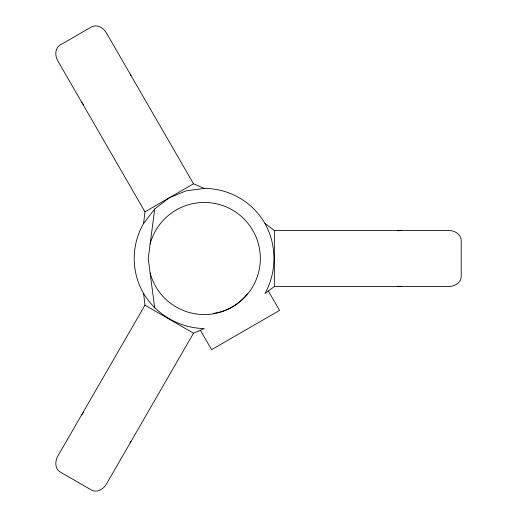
<?xml version="1.0" encoding="UTF-8"?>
<svg xmlns="http://www.w3.org/2000/svg" width="517" height="517" viewBox="0 0 517 517"><rect width="100%" height="100%" fill="white"/><g stroke="black" fill="none" stroke-linecap="round" stroke-linejoin="round"><path stroke-width="0.78" d="M143.597 293.533C156.289 314.691 179.606 328.153 204.28 328.573L193.513 333.2L106.47 483.964C103.736 488.966 97.164 493.121 91.593 490.116L60.037 471.898C54.647 468.576 54.964 460.802 57.923 455.929L144.967 305.172L143.597 293.533A70.073 70.073 0 0 1 143.597 223.467L144.967 211.828L57.923 61.071C54.964 56.198 54.647 48.424 60.037 45.102L91.593 26.884C97.164 23.879 103.736 28.034 106.47 33.036L193.513 183.8L204.28 188.427A70.073 70.073 0 0 1 264.962 223.467L274.346 230.472L448.433 230.472C454.139 230.336 461.022 233.955 461.203 240.282L461.203 276.718C461.022 283.045 454.139 286.664 448.433 286.528L274.346 286.528L264.962 293.533C276.938 271.961 276.938 245.039 264.962 223.467M204.28 188.427L186.139 190.818L169.24 197.817L154.732 208.952L148.224 258.5L154.732 308.048M130.187 442.888L130.95 441.402M81.641 414.854L83.586 412.159M143.597 223.467L154.732 208.952M247.281 293.746C239.248 304.326 226.478 311.699 213.301 313.367M144.967 211.828L193.513 183.8M397.702 230.808L401.005 230.472M401.005 286.528L397.702 286.192M144.967 305.172L193.513 333.2M83.586 104.841L81.641 102.146M268.355 291.006L279.568 310.42L211.602 349.66L200.389 330.24M130.187 74.112L130.95 75.598M274.346 230.472L274.346 286.528M150.13 243.992A56.056 56.056 0 0 1 236.431 212.584A56.056 56.056 0 0 1 236.431 304.416A56.056 56.056 0 0 1 150.13 273.008"/></g></svg>
